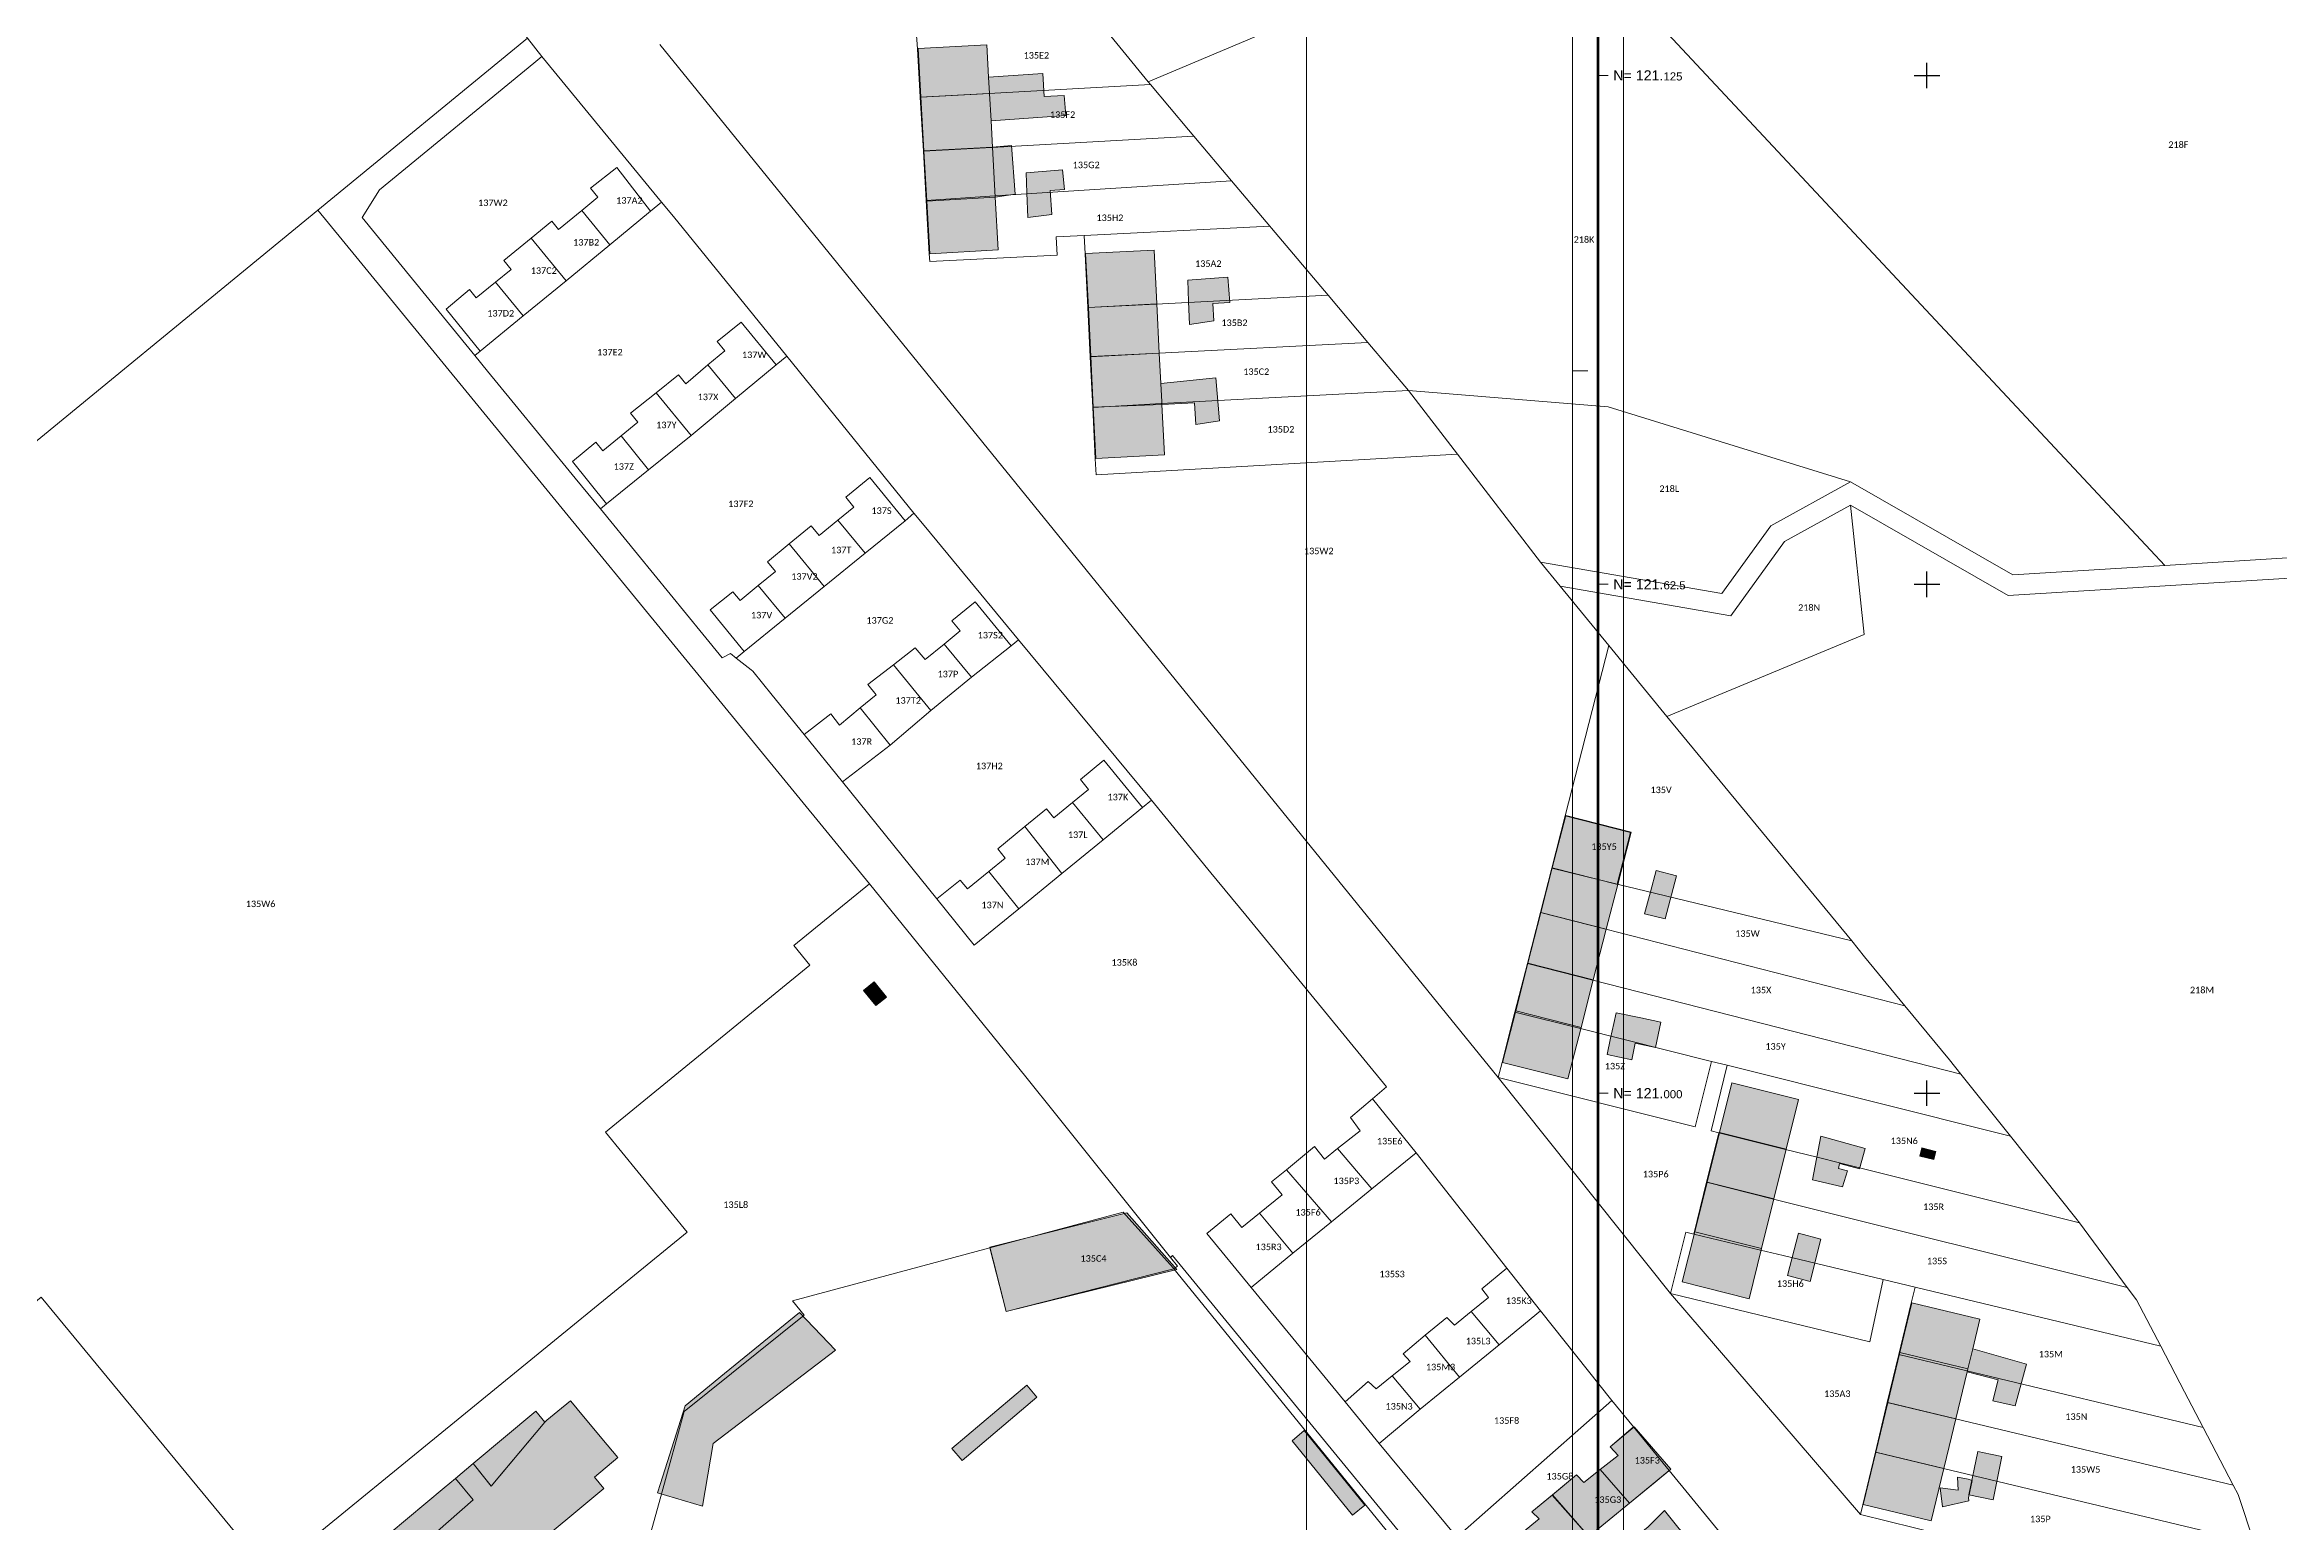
# Model space of a CAD drawing. Header units: metres. Extents: x 113120 to 240396, y 120329 to 242116.
# Drawn here: x 116581.3 to 116855.8, y 120947.3 to 121128.8 of the extents above; entities that cross this region are included whole.
import ezdxf

# ---------------------------------------------------------------- set-up
doc = ezdxf.new("R2010")
doc.units = ezdxf.units.M
doc.header["$LTSCALE"] = 3
doc.layers.get('0').update_dxf_attribs({"lineweight": 0})
for name, color, linetype, lineweight in [('Bpn_CaPa', 78, 'Continuous', 0), ('Bpn_ReBu', 4, 'Continuous', 0), ('Bpt_CaNu', 7, 'Continuous', 0), ('Carroyage(1)', 7, 'Continuous', 0), ('Hachure bâtiment', 11, 'Continuous', 0)]:
    doc.layers.add(name, color=color, linetype=linetype, lineweight=lineweight)
doc.layers.add('Carroyage(1)_Croix', color=7, linetype='Continuous')
doc.layers.add('Carroyage(1)_Textes', color=7, linetype='Continuous')
doc.styles.add('Legend', font='')
doc.styles.get("Standard").update_dxf_attribs({"font": 'arial.ttf'})
doc.styles.get('Legend').set_extended_font_data('Calibri')

msp = doc.modelspace()

# ---------------------------------------------------------------- hatches: boundary and pattern name
at = {"layer": 'Hachure bâtiment'}
h = msp.add_hatch(color=256, dxfattribs=at)
h.dxf.hatch_style = 1
h.paths.add_polyline_path([(116697.22, 121124.78), (116697.34, 121122.8), (116688.91, 121122.33), (116688.57, 121128.3), (116697, 121128.77)])
h = msp.add_hatch(color=256, dxfattribs=at)
h.dxf.hatch_style = 1
h.paths.add_polyline_path([(116697.53, 121119.42), (116697.71, 121116.18), (116689.28, 121115.72), (116688.91, 121122.33), (116697.34, 121122.8)])
h = msp.add_hatch(color=256, dxfattribs=at)
h.dxf.hatch_style = 1
h.paths.add_polyline_path([(116704.05, 121122.4), (116706.52, 121122.55), (116706.7, 121120.07), (116697.53, 121119.42), (116697.34, 121122.8), (116697.22, 121124.78), (116703.9, 121125.22)])
h = msp.add_hatch(color=256, dxfattribs=at)
h.dxf.hatch_style = 1
h.paths.add_polyline_path([(116698.05, 121110.03), (116689.63, 121109.57), (116689.28, 121115.72), (116697.71, 121116.18)])
h = msp.add_hatch(color=256, dxfattribs=at)
h.dxf.hatch_style = 1
h.paths.add_polyline_path([(116700.49, 121110.42), (116698.05, 121110.03), (116697.71, 121116.18), (116700.05, 121116.4)])
h = msp.add_hatch(color=256, dxfattribs=at)
h.dxf.hatch_style = 1
h.paths.add_polyline_path([(116706.55, 121111), (116704.8, 121110.85), (116705, 121107.9), (116702.05, 121107.57), (116701.94, 121110.57), (116701.85, 121113.05), (116706.3, 121113.4)])
h = msp.add_hatch(color=256, dxfattribs=at)
h.dxf.hatch_style = 1
h.paths.add_polyline_path([(116698.42, 121103.6), (116690, 121103.1), (116689.63, 121109.57), (116698.05, 121110.03)])
h = msp.add_hatch(color=256, dxfattribs=at)
h.dxf.hatch_style = 1
h.paths.add_polyline_path([(116717.9, 121096.93), (116709.48, 121096.5), (116709.15, 121103.12), (116717.57, 121103.55)])
h = msp.add_hatch(color=256, dxfattribs=at)
h.dxf.hatch_style = 1
h.paths.add_polyline_path([(116726.85, 121097.12), (116724.77, 121097), (116724.9, 121094.85), (116721.92, 121094.42), (116721.8, 121097.25), (116721.7, 121099.87), (116726.6, 121100.22)])
h = msp.add_hatch(color=256, dxfattribs=at)
h.dxf.hatch_style = 1
h.paths.add_polyline_path([(116718.2, 121090.91), (116709.78, 121090.47), (116709.48, 121096.5), (116717.9, 121096.93)])
h = msp.add_hatch(color=256, dxfattribs=at)
h.dxf.hatch_style = 1
h.paths.add_polyline_path([(116718.38, 121087.18), (116718.49, 121084.9), (116718.51, 121084.6), (116710.09, 121084.24), (116709.78, 121090.47), (116718.2, 121090.91)])
h = msp.add_hatch(color=256, dxfattribs=at)
h.dxf.hatch_style = 1
h.paths.add_polyline_path([(116725.6, 121082.57), (116722.67, 121082.12), (116722.52, 121084.8), (116718.51, 121084.6), (116718.49, 121084.9), (116718.38, 121087.18), (116725.15, 121087.85)])
h = msp.add_hatch(color=256, dxfattribs=at)
h.dxf.hatch_style = 1
h.paths.add_polyline_path([(116718.82, 121078.4), (116710.4, 121077.95), (116710.09, 121084.24), (116718.51, 121084.6)])
h = msp.add_hatch(color=256, dxfattribs=at)
h.dxf.hatch_style = 1
h.paths.add_polyline_path([(116776.15, 121032.05), (116774.51, 121025.62), (116766.47, 121027.67), (116768.12, 121034.1)])
h = msp.add_hatch(color=256, dxfattribs=at)
h.dxf.hatch_style = 1
h.paths.add_polyline_path([(116774.51, 121025.62), (116773.11, 121020.15), (116765.07, 121022.2), (116766.47, 121027.67)])
h = msp.add_hatch(color=256, dxfattribs=at)
h.dxf.hatch_style = 1
h.paths.add_polyline_path([(116781.72, 121026.7), (116780.32, 121021.4), (116777.8, 121022.05), (116778.52, 121024.73), (116779.22, 121027.35)])
h = msp.add_hatch(color=256, dxfattribs=at)
h.dxf.hatch_style = 1
h.paths.add_polyline_path([(116773.11, 121020.15), (116771.51, 121013.91), (116763.48, 121015.96), (116765.07, 121022.2)])
h = msp.add_hatch(color=256, dxfattribs=at)
h.dxf.hatch_style = 1
h.paths.add_polyline_path([(116771.51, 121013.91), (116770.01, 121008.07), (116761.98, 121010.12), (116763.48, 121015.96)])
h = msp.add_hatch(color=256, dxfattribs=at)
h.dxf.hatch_style = 1
h.paths.add_polyline_path([(116684.68, 121011.8), (116683.38, 121010.77), (116681.87, 121012.63), (116683.15, 121013.68)])
h = msp.add_hatch(color=256, dxfattribs=at)
h.dxf.hatch_style = 1
h.paths.add_polyline_path([(116770.01, 121008.07), (116768.4, 121001.75), (116760.36, 121003.78), (116761.98, 121010.12)])
h = msp.add_hatch(color=256, dxfattribs=at)
h.dxf.hatch_style = 1
h.paths.add_polyline_path([(116773.2, 121004.75), (116773.63, 121006.77), (116773.63, 121006.77), (116774.02, 121008.56), (116774.3, 121009.89), (116777.33, 121009.25), (116779.81, 121008.72), (116779.15, 121005.6), (116776.66, 121006.13), (116776.23, 121004.1)])
h = msp.add_hatch(color=256, dxfattribs=at)
h.dxf.hatch_style = 1
h.paths.add_polyline_path([(116796.72, 120999.22), (116795.2, 120993.12), (116787, 120995.17), (116788.52, 121001.27)])
h = msp.add_hatch(color=256, dxfattribs=at)
h.dxf.hatch_style = 1
h.paths.add_polyline_path([(116795.2, 120993.12), (116793.69, 120987.03), (116785.48, 120989.08), (116787, 120995.17)])
h = msp.add_hatch(color=256, dxfattribs=at)
h.dxf.hatch_style = 1
h.paths.add_polyline_path([(116804.92, 120993.2), (116804.23, 120990.72), (116801.77, 120991.37), (116801.65, 120990.77), (116802.72, 120990.45), (116802.12, 120988.52), (116798.43, 120989.37), (116799.48, 120994.72)])
h = msp.add_hatch(color=256, dxfattribs=at)
h.dxf.hatch_style = 1
h.paths.add_polyline_path([(116813.6, 120992.85), (116813.35, 120991.85), (116811.63, 120992.28), (116811.88, 120993.28)])
h = msp.add_hatch(color=256, dxfattribs=at)
h.dxf.hatch_style = 1
h.paths.add_polyline_path([(116793.69, 120987.03), (116792.18, 120980.94), (116783.97, 120982.99), (116785.48, 120989.08)])
h = msp.add_hatch(color=256, dxfattribs=at)
h.dxf.hatch_style = 1
h.paths.add_polyline_path([(116720.37, 120978.37), (116699.4, 120973.18), (116697.78, 120979.48), (116697.37, 120981.1), (116714.21, 120985.33)])
h = msp.add_hatch(color=256, dxfattribs=at)
h.dxf.hatch_style = 1
h.paths.add_polyline_path([(116792.18, 120980.94), (116790.65, 120974.77), (116782.43, 120976.82), (116783.97, 120982.99)])
h = msp.add_hatch(color=256, dxfattribs=at)
h.dxf.hatch_style = 1
h.paths.add_polyline_path([(116799.48, 120982.08), (116798.15, 120976.88), (116795.35, 120977.6), (116796.72, 120982.8)])
h = msp.add_hatch(color=256, dxfattribs=at)
h.dxf.hatch_style = 1
h.paths.add_polyline_path([(116664.8, 120965.56), (116673.98, 120973.08), (116678.42, 120968.46), (116663.38, 120956.98), (116662.1, 120949.27), (116656.57, 120950.93), (116656.93, 120952.06), (116659.97, 120961.6)])
h = msp.add_hatch(color=256, dxfattribs=at)
h.dxf.hatch_style = 1
h.paths.add_polyline_path([(116819, 120972.25), (116818.12, 120968.62), (116817.53, 120966.14), (116809.17, 120968.14), (116810.63, 120974.25)])
h = msp.add_hatch(color=256, dxfattribs=at)
h.dxf.hatch_style = 1
h.paths.add_polyline_path([(116817.53, 120966.14), (116817.45, 120965.8), (116816.06, 120960.03), (116807.7, 120962.03), (116809.17, 120968.14)])
h = msp.add_hatch(color=256, dxfattribs=at)
h.dxf.hatch_style = 1
h.paths.add_polyline_path([(116824.72, 120966.72), (116823.35, 120961.6), (116820.6, 120962.23), (116821.25, 120964.8), (116817.45, 120965.8), (116817.53, 120966.14), (116818.12, 120968.62)])
h = msp.add_hatch(color=256, dxfattribs=at)
h.dxf.hatch_style = 1
h.paths.add_polyline_path([(116694, 120954.89), (116692.73, 120956.38), (116701.91, 120964.16), (116703.17, 120962.67)])
h = msp.add_hatch(color=256, dxfattribs=at)
h.dxf.hatch_style = 1
h.paths.add_polyline_path([(116648.82, 120952.85), (116649.98, 120951.46), (116645.8, 120947.97), (116641.75, 120944.6), (116639.87, 120943.02), (116627.76, 120932.91), (116626.6, 120934.3), (116623.46, 120938.05), (116622.1, 120939.69), (116633.93, 120950.06), (116631.72, 120952.68), (116633.93, 120954.53), (116636.01, 120951.89), (116636.12, 120951.75), (116636.13, 120951.74), (116636.95, 120952.72), (116642.71, 120959.62), (116642.98, 120959.84), (116644.33, 120960.97), (116645.85, 120962.24), (116646.31, 120961.69), (116646.68, 120961.25), (116649.73, 120957.59), (116651.69, 120955.25)])
h = msp.add_hatch(color=256, dxfattribs=at)
h.dxf.hatch_style = 1
h.paths.add_polyline_path([(116633.93, 120954.53), (116641.61, 120960.94), (116642.71, 120959.62), (116636.13, 120951.74)], flags=17)
h = msp.add_hatch(color=256, dxfattribs=at)
h.dxf.hatch_style = 1
h.paths.add_polyline_path([(116816.06, 120960.03), (116815.24, 120956.63), (116814.59, 120953.92), (116806.23, 120955.92), (116807.7, 120962.03)])
h = msp.add_hatch(color=256, dxfattribs=at)
h.dxf.hatch_style = 1
h.paths.add_polyline_path([(116741.92, 120948.18), (116734.5, 120957.33), (116736.01, 120958.56), (116743.44, 120949.41)])
h = msp.add_hatch(color=256, dxfattribs=at)
h.dxf.hatch_style = 1
h.paths.add_polyline_path([(116781.05, 120953.83), (116779.1, 120952.24), (116775.95, 120949.66), (116772.36, 120953.78), (116774.57, 120955.5), (116773.6, 120956.57), (116776.52, 120959.03)])
h = msp.add_hatch(color=256, dxfattribs=at)
h.dxf.hatch_style = 1
h.paths.add_polyline_path([(116814.59, 120953.92), (116813.03, 120947.47), (116804.68, 120949.48), (116806.23, 120955.92)])
h = msp.add_hatch(color=256, dxfattribs=at)
h.dxf.hatch_style = 1
h.paths.add_polyline_path([(116820.62, 120950.07), (116817.64, 120950.69), (116818.74, 120956.01), (116820.31, 120955.69), (116821.71, 120955.4)])
h = msp.add_hatch(color=256, dxfattribs=at)
h.dxf.hatch_style = 1
h.paths.add_polyline_path([(116631.72, 120952.68), (116633.93, 120950.06), (116622.1, 120939.69), (116619.66, 120942.6), (116620.8, 120943.55), (116623.61, 120945.9), (116630.35, 120951.54)])
h = msp.add_hatch(color=256, dxfattribs=at)
h.dxf.hatch_style = 1
h.paths.add_polyline_path([(116775.95, 120949.66), (116770.97, 120945.58), (116766.51, 120950.69), (116769.43, 120953.12), (116770.33, 120952.2), (116772.36, 120953.78)])
h = msp.add_hatch(color=256, dxfattribs=at)
h.dxf.hatch_style = 1
h.paths.add_polyline_path([(116817.55, 120952.6), (116818.05, 120952.43), (116817.61, 120950.31), (116817.63, 120949.95), (116814.4, 120949.2), (116814.12, 120951.55), (116816.32, 120951.25), (116816.23, 120952.85)])
h = msp.add_hatch(color=256, dxfattribs=at)
h.dxf.hatch_style = 1
h.paths.add_polyline_path([(116770.97, 120945.58), (116766.25, 120941.72), (116762.83, 120946.06), (116764.88, 120947.72), (116763.98, 120948.6), (116766.51, 120950.69)])
h = msp.add_hatch(color=256, dxfattribs=at)
h.dxf.hatch_style = 1
h.paths.add_polyline_path([(116778.23, 120946.76), (116780.25, 120948.74), (116782.07, 120946.51), (116782.25, 120946.29), (116782.38, 120946.13), (116783.76, 120944.44), (116781.57, 120942.66), (116780.73, 120943.7), (116780.03, 120944.55), (116779.89, 120944.73), (116777.97, 120943.16), (116776.31, 120945.2)])

# ---------------------------------------------------------------- linework, layer by layer
at = {"flags": 128}
for points in [[(116736.27, 120667.93), (117313.77, 120667.93), (117313.77, 121484.68), (116736.27, 121484.68)], [(116775.21, 120723.71), (117287.71, 120723.71), (117287.71, 121453.71), (116775.21, 121453.71)]]:
    msp.add_lwpolyline(points, close=True, dxfattribs=at)
at = {"layer": 'Bpn_CaPa'}
for points in [[(116577.37, 121206.34), (116640.59, 121129.59), (116614.84, 121108.44), (116529.36, 121038.38)], [(116766.58, 121145.2), (116716.82, 121124.2), (116710.59, 121131.81)], [(116779.99, 120906.79), (116723.75, 120975.29), (116719.82, 120980.07), (116719.58, 120979.83), (116719.58, 120979.83), (116703.8, 120999.53), (116703.59, 120999.78), (116701.8, 121002.02), (116682.61, 121025.7), (116619.49, 121102.76), (116614.84, 121108.44), (116640.59, 121129.59), (116642.34, 121127.31), (116641.35, 121126.5), (116622.4, 121110.95), (116620.29, 121107.54), (116631, 121094.41), (116634.12, 121090.59), (116635.69, 121088.66), (116638.66, 121085.03), (116646.44, 121075.53), (116649.54, 121071.76), (116654.09, 121066.2), (116662.12, 121056.39), (116664.51, 121053.48), (116665.52, 121053.99), (116666.21, 121053.45), (116668.07, 121051.99), (116668.26, 121051.84), (116670.65, 121048.89), (116674.56, 121044.06), (116679.26, 121038.25), (116690.86, 121023.89), (116695.47, 121018.19), (116700.93, 121022.65), (116706.22, 121026.98), (116711.31, 121031.14), (116716.13, 121035.08), (116717.23, 121035.98), (116724.54, 121027.07), (116728.82, 121021.86), (116746.12, 121000.78), (116744.39, 120999.32), (116741.68, 120997.03), (116742.89, 120995.39), (116740.1, 120993.2), (116738.48, 120991.92), (116737.27, 120993.44), (116733.81, 120990.61), (116731.96, 120989.1), (116733.31, 120987.54), (116730.52, 120985.28), (116728.35, 120983.53), (116726.97, 120985.18), (116724.05, 120982.76), (116729.47, 120976.16), (116741.01, 120962.11), (116745.21, 120956.99), (116754.73, 120945.48)], [(116688.35, 121130.46), (116688.5, 121128.28), (116688.84, 121122.31), (116689.22, 121115.69), (116689.56, 121109.66), (116689.93, 121103.08), (116689.99, 121102.15), (116705.64, 121102.93), (116705.53, 121105.17), (116708.97, 121105.34), (116709.08, 121103.1), (116709.41, 121096.48), (116709.41, 121096.48), (116709.71, 121090.45), (116710.02, 121084.22), (116710.33, 121077.93), (116710.43, 121075.93), (116754.83, 121078.47), (116765.03, 121065.22), (116767.44, 121062.27), (116773.4, 121054.99), (116768.05, 121034.08), (116766.41, 121027.65), (116765.01, 121022.18), (116763.41, 121015.94), (116761.88, 121009.95), (116760.3, 121003.76), (116759.83, 121001.93), (116656.86, 121128.78)], [(116852.7, 120944.78), (116850.71, 120950.73), (116850.13, 120951.85), (116846.43, 120958.93), (116844.13, 120963.34), (116841.21, 120968.93), (116838.23, 120974.62), (116837.11, 120976.14), (116837.11, 120976.14), (116831.24, 120984.08), (116830.8, 120984.67), (116822.76, 120994.73), (116816.67, 121002.35), (116815.28, 121004.09), (116809.79, 121010.75), (116804.84, 121016.77), (116803.25, 121018.7), (116780.56, 121046.27), (116804.8, 121056.34), (116803.1, 121072.22), (116822.47, 121061.13), (116861.03, 121063.51), (116909.06, 120911.53)], [(116585.23, 120933.73), (116563.28, 120960.56), (116569.25, 120965.48), (116574.95, 120970.17), (116570.2, 120975.97), (116568.64, 120977.88), (116553.94, 120995.85), (116542.75, 121009.52), (116537.75, 121015.63), (116531.93, 121010.88), (116526.06, 121006.08), (116511.57, 121023.8), (116529.36, 121038.38), (116533.66, 121032.87), (116561.38, 120998.84), (116560.45, 120998.08), (116579.93, 120974.2), (116580.86, 120974.96), (116608.85, 120941.01)]]:
    msp.add_lwpolyline(points, dxfattribs=at)
for points in [[(116841.71, 121064.82), (116766.58, 121145.2), (116835.31, 121174.2), (116869.32, 121140.05), (116896.43, 121108.34), (116916.09, 121077.99), (116917.72, 121075.47), (116890.67, 121072.65), (116873.84, 121066.8), (116841.71, 121064.82)], [(116841.71, 121064.82), (116823.06, 121063.67), (116803.12, 121075.08), (116773.34, 121084.3), (116748.8, 121086.32), (116743.83, 121092.21), (116738.94, 121098), (116731.99, 121106.24), (116731.79, 121106.48), (116727.07, 121112.07), (116722.45, 121117.54), (116721.78, 121118.33), (116717.1, 121123.87), (116716.82, 121124.2), (116766.58, 121145.2), (116841.71, 121064.82)], [(116688.35, 121130.46), (116710.59, 121131.81), (116716.82, 121124.2), (116717.1, 121123.87), (116697.27, 121122.78), (116688.84, 121122.31), (116688.5, 121128.28), (116688.35, 121130.46)], [(116655.71, 121108.33), (116651.56, 121113.7), (116648.34, 121111.16), (116649.24, 121110.06), (116647.24, 121108.42), (116644.39, 121106.06), (116643.56, 121107.09), (116641.04, 121105.03), (116637.67, 121102.27), (116638.57, 121101.17), (116636.66, 121099.62), (116634.27, 121097.69), (116633.47, 121098.69), (116630.61, 121096.31), (116634.77, 121091.15), (116634.12, 121090.59), (116631, 121094.41), (116620.29, 121107.54), (116622.4, 121110.95), (116641.35, 121126.5), (116642.34, 121127.31), (116657.06, 121109.44), (116655.71, 121108.33)], [(116689.22, 121115.69), (116688.84, 121122.31), (116697.27, 121122.78), (116717.1, 121123.87), (116721.78, 121118.33), (116722.45, 121117.54), (116697.64, 121116.16), (116689.22, 121115.69)], [(116689.22, 121115.69), (116697.64, 121116.16), (116722.45, 121117.54), (116727.07, 121112.07), (116697.98, 121110.2), (116689.56, 121109.66), (116689.22, 121115.69)], [(116655.71, 121108.33), (116650.69, 121104.2), (116647.24, 121108.42), (116649.24, 121110.06), (116648.34, 121111.16), (116651.56, 121113.7), (116655.71, 121108.33)], [(116708.97, 121105.34), (116705.53, 121105.17), (116705.64, 121102.93), (116689.99, 121102.15), (116689.93, 121103.08), (116689.56, 121109.66), (116697.98, 121110.2), (116727.07, 121112.07), (116731.79, 121106.48), (116708.97, 121105.34)], [(116640.05, 121095.47), (116645.32, 121099.78), (116650.69, 121104.2), (116655.71, 121108.33), (116657.06, 121109.44), (116658.52, 121107.66), (116672.45, 121090.51), (116671.14, 121089.44), (116666.82, 121094.71), (116663.88, 121092.34), (116664.83, 121091.16), (116662.73, 121089.45), (116660.02, 121087.14), (116659.12, 121088.24), (116656.38, 121086), (116653.22, 121083.52), (116654.14, 121082.41), (116652.1, 121080.75), (116649.84, 121078.91), (116648.97, 121079.97), (116646.13, 121077.57), (116650.29, 121072.37), (116649.54, 121071.76), (116646.44, 121075.53), (116638.66, 121085.03), (116635.69, 121088.66), (116634.12, 121090.59), (116634.77, 121091.15), (116640.05, 121095.47)], [(116660.19, 120982.92), (116608.85, 120941.01), (116580.86, 120974.96), (116579.93, 120974.2), (116560.45, 120998.08), (116561.38, 120998.84), (116533.66, 121032.87), (116529.36, 121038.38), (116614.84, 121108.44), (116619.49, 121102.76), (116682.61, 121025.7), (116673.32, 121018.14), (116675.28, 121015.74), (116650.16, 120995.22), (116660.19, 120982.92)], [(116645.32, 121099.78), (116641.04, 121105.03), (116643.56, 121107.09), (116644.39, 121106.06), (116647.24, 121108.42), (116650.69, 121104.2), (116645.32, 121099.78)], [(116709.41, 121096.48), (116709.08, 121103.1), (116708.97, 121105.34), (116731.79, 121106.48), (116731.99, 121106.24), (116738.94, 121098), (116717.83, 121096.91), (116709.41, 121096.48)], [(116645.32, 121099.78), (116640.05, 121095.47), (116636.66, 121099.62), (116638.57, 121101.17), (116637.67, 121102.27), (116641.04, 121105.03), (116645.32, 121099.78)], [(116640.05, 121095.47), (116634.77, 121091.15), (116630.61, 121096.31), (116633.47, 121098.69), (116634.27, 121097.69), (116636.66, 121099.62), (116640.05, 121095.47)], [(116709.71, 121090.45), (116709.41, 121096.48), (116717.83, 121096.91), (116738.94, 121098), (116743.83, 121092.21), (116718.13, 121090.88), (116709.71, 121090.45)], [(116671.14, 121089.44), (116666.12, 121085.31), (116662.73, 121089.45), (116664.83, 121091.16), (116663.88, 121092.34), (116666.82, 121094.71), (116671.14, 121089.44)], [(116655.44, 121076.58), (116660.67, 121080.76), (116666.12, 121085.31), (116671.14, 121089.44), (116672.45, 121090.51), (116688.05, 121071.26), (116686.97, 121070.31), (116682.62, 121075.6), (116679.68, 121073.19), (116680.68, 121071.99), (116678.72, 121070.38), (116676.43, 121068.49), (116675.43, 121069.69), (116672.73, 121067.47), (116670.06, 121065.27), (116671.03, 121064.09), (116668.94, 121062.36), (116666.71, 121060.52), (116665.81, 121061.59), (116663.02, 121059.36), (116667.21, 121054.26), (116666.21, 121053.45), (116665.52, 121053.99), (116664.51, 121053.48), (116662.12, 121056.39), (116654.09, 121066.2), (116649.54, 121071.76), (116650.29, 121072.37), (116655.44, 121076.58)], [(116709.71, 121090.45), (116718.13, 121090.88), (116743.83, 121092.21), (116748.8, 121086.32), (116718.44, 121084.7), (116710.02, 121084.22), (116709.71, 121090.45)], [(116660.67, 121080.76), (116656.38, 121086), (116659.12, 121088.24), (116660.02, 121087.14), (116662.73, 121089.45), (116666.12, 121085.31), (116660.67, 121080.76)], [(116660.67, 121080.76), (116655.44, 121076.58), (116652.1, 121080.75), (116654.14, 121082.41), (116653.22, 121083.52), (116656.38, 121086), (116660.67, 121080.76)], [(116754.83, 121078.47), (116710.43, 121075.93), (116710.33, 121077.93), (116710.02, 121084.22), (116718.44, 121084.7), (116748.8, 121086.32), (116754.83, 121078.47)], [(116765.03, 121065.22), (116754.83, 121078.47), (116748.8, 121086.32), (116773.34, 121084.3), (116803.12, 121075.08), (116793.3, 121069.69), (116787.3, 121061.37), (116765.03, 121065.22)], [(116652.1, 121080.75), (116655.44, 121076.58), (116650.29, 121072.37), (116646.13, 121077.57), (116648.97, 121079.97), (116649.84, 121078.91), (116652.1, 121080.75)], [(116686.97, 121070.31), (116682.06, 121066.32), (116682.05, 121066.32), (116678.72, 121070.38), (116680.68, 121071.99), (116679.68, 121073.19), (116682.62, 121075.6), (116686.97, 121070.31)], [(116672.25, 121058.35), (116677.03, 121062.24), (116682.06, 121066.32), (116686.97, 121070.31), (116688.05, 121071.26), (116689.5, 121069.48), (116700.92, 121055.68), (116700, 121054.96), (116695.59, 121060.36), (116692.73, 121058.03), (116693.75, 121056.78), (116691.77, 121055.16), (116689.43, 121053.25), (116688.21, 121054.69), (116685.56, 121052.63), (116682.39, 121050.19), (116683.43, 121048.94), (116681.44, 121047.32), (116678.92, 121045.2), (116677.83, 121046.59), (116674.56, 121044.06), (116670.65, 121048.89), (116668.26, 121051.84), (116668.07, 121051.99), (116666.21, 121053.45), (116667.21, 121054.26), (116667.22, 121054.27), (116672.25, 121058.35)], [(116767.44, 121062.27), (116788.41, 121058.64), (116795, 121067.77), (116803.1, 121072.22), (116804.8, 121056.34), (116780.56, 121046.27), (116773.4, 121054.99), (116767.44, 121062.27)], [(116672.73, 121067.47), (116675.43, 121069.69), (116676.43, 121068.49), (116678.72, 121070.38), (116682.05, 121066.32), (116682.06, 121066.32), (116677.03, 121062.24), (116672.73, 121067.47)], [(116672.73, 121067.47), (116677.03, 121062.24), (116672.25, 121058.35), (116668.94, 121062.36), (116671.03, 121064.09), (116670.06, 121065.27), (116672.73, 121067.47)], [(116672.25, 121058.35), (116667.22, 121054.27), (116667.21, 121054.26), (116663.02, 121059.36), (116665.81, 121061.59), (116666.71, 121060.52), (116668.94, 121062.36), (116672.25, 121058.35)], [(116691.77, 121055.16), (116693.75, 121056.78), (116692.73, 121058.03), (116695.59, 121060.36), (116700, 121054.96), (116695.12, 121051.1), (116691.77, 121055.16)], [(116690.12, 121047), (116695.12, 121051.1), (116700, 121054.96), (116700.92, 121055.68), (116717.23, 121035.98), (116716.13, 121035.08), (116711.4, 121040.9), (116708.51, 121038.52), (116709.5, 121037.32), (116707.54, 121035.71), (116705.25, 121033.82), (116704.35, 121034.92), (116701.69, 121032.75), (116698.35, 121030.02), (116699.26, 121028.88), (116697.24, 121027.24), (116694.62, 121025.1), (116693.72, 121026.17), (116690.86, 121023.89), (116679.26, 121038.25), (116685.13, 121042.75), (116690.12, 121047)], [(116691.77, 121055.16), (116695.12, 121051.1), (116690.12, 121047), (116685.56, 121052.63), (116688.21, 121054.69), (116689.43, 121053.25), (116691.77, 121055.16)], [(116768.05, 121034.08), (116773.4, 121054.99), (116780.56, 121046.27), (116803.25, 121018.7), (116774.46, 121025.69), (116776.08, 121032.03), (116768.05, 121034.08)], [(116690.12, 121047), (116685.13, 121042.75), (116681.44, 121047.32), (116683.43, 121048.94), (116682.39, 121050.19), (116685.56, 121052.63), (116690.12, 121047)], [(116681.44, 121047.32), (116685.13, 121042.75), (116679.26, 121038.25), (116674.56, 121044.06), (116677.83, 121046.59), (116678.92, 121045.2), (116681.44, 121047.32)], [(116716.13, 121035.08), (116711.31, 121031.14), (116707.54, 121035.71), (116709.5, 121037.32), (116708.51, 121038.52), (116711.4, 121040.9), (116716.13, 121035.08)], [(116706.22, 121026.98), (116701.69, 121032.75), (116704.35, 121034.92), (116705.25, 121033.82), (116707.54, 121035.71), (116711.31, 121031.14), (116706.22, 121026.98)], [(116706.22, 121026.98), (116700.93, 121022.65), (116697.24, 121027.24), (116699.26, 121028.88), (116698.35, 121030.02), (116701.69, 121032.75), (116706.22, 121026.98)], [(116768.05, 121034.08), (116776.08, 121032.03), (116774.46, 121025.69), (116766.41, 121027.65), (116768.05, 121034.08)], [(116700.93, 121022.65), (116695.47, 121018.19), (116690.86, 121023.89), (116693.72, 121026.17), (116694.62, 121025.1), (116697.24, 121027.24), (116700.93, 121022.65)], [(116809.79, 121010.75), (116773.04, 121020.13), (116765.01, 121022.18), (116766.41, 121027.65), (116774.46, 121025.69), (116803.25, 121018.7), (116804.84, 121016.77), (116809.79, 121010.75)], [(116719.58, 120979.83), (116720.43, 120978.77), (116720, 120978.42), (116719.88, 120978.55), (116713.74, 120985.39), (116713.74, 120985.4), (116697.39, 120981.02), (116673.15, 120974.52), (116674.56, 120972.76), (116659.85, 120960.91), (116657.07, 120950.94), (116642.44, 120898.16), (116612.77, 120936.13), (116608.85, 120941.01), (116660.19, 120982.92), (116650.16, 120995.22), (116675.28, 121015.74), (116673.32, 121018.14), (116682.61, 121025.7), (116701.8, 121002.02), (116703.59, 120999.78), (116703.8, 120999.53), (116719.58, 120979.83)], [(116763.41, 121015.94), (116765.01, 121022.18), (116773.04, 121020.13), (116809.79, 121010.75), (116815.28, 121004.09), (116816.67, 121002.35), (116771.45, 121013.89), (116763.41, 121015.94)], [(116763.41, 121015.94), (116771.45, 121013.89), (116816.67, 121002.35), (116822.76, 120994.73), (116787.96, 121003.43), (116786.02, 121003.91), (116769.92, 121007.94), (116761.88, 121009.95), (116763.41, 121015.94)], [(116759.83, 121001.93), (116760.3, 121003.76), (116761.88, 121009.95), (116769.92, 121007.94), (116786.02, 121003.91), (116784.03, 120995.88), (116759.83, 121001.93)], [(116780.99, 120975.4), (116759.83, 121001.93), (116784.03, 120995.88), (116786.02, 121003.91), (116787.96, 121003.43), (116785.97, 120995.4), (116786.94, 120995.15), (116785.42, 120989.06), (116783.84, 120982.71), (116782.87, 120982.94), (116780.99, 120975.4)], [(116786.94, 120995.15), (116785.97, 120995.4), (116787.96, 121003.43), (116822.76, 120994.73), (116830.8, 120984.67), (116831.24, 120984.08), (116801.93, 120991.41), (116799.02, 120992.13), (116795.14, 120993.1), (116786.94, 120995.15)], [(116744.39, 120999.32), (116749.76, 120992.68), (116744.31, 120988.27), (116740.1, 120993.2), (116742.89, 120995.39), (116741.68, 120997.03), (116744.39, 120999.32)], [(116786.94, 120995.15), (116795.14, 120993.1), (116799.02, 120992.13), (116801.93, 120991.41), (116831.24, 120984.08), (116837.11, 120976.14), (116793.63, 120987.01), (116785.42, 120989.06), (116786.94, 120995.15)], [(116734.62, 120980.37), (116739.33, 120984.21), (116744.31, 120988.27), (116749.76, 120992.68), (116760.9, 120978.51), (116757.8, 120975.98), (116758.63, 120974.9), (116756.51, 120973.18), (116754.48, 120971.53), (116753.5, 120972.47), (116750.87, 120970.27), (116748.17, 120968), (116749.02, 120967.07), (116746.82, 120965.29), (116744.83, 120963.68), (116743.87, 120964.58), (116741.01, 120962.11), (116729.47, 120976.16), (116734.62, 120980.37)], [(116733.81, 120990.61), (116737.27, 120993.44), (116738.48, 120991.92), (116740.1, 120993.2), (116744.31, 120988.27), (116739.33, 120984.21), (116733.81, 120990.61)], [(116733.81, 120990.61), (116739.33, 120984.21), (116734.62, 120980.37), (116730.52, 120985.28), (116733.31, 120987.54), (116731.96, 120989.1), (116733.81, 120990.61)], [(116807.12, 120977.11), (116797.76, 120979.36), (116794.84, 120980.06), (116792.07, 120980.73), (116783.84, 120982.71), (116785.42, 120989.06), (116793.63, 120987.01), (116837.11, 120976.14), (116838.23, 120974.62), (116841.21, 120968.93), (116811.03, 120976.17), (116807.12, 120977.11)], [(116720, 120978.42), (116699.4, 120973.21), (116697.39, 120981.02), (116713.74, 120985.4), (116713.74, 120985.39), (116719.88, 120978.55), (116720, 120978.42)], [(116734.62, 120980.37), (116729.47, 120976.16), (116724.05, 120982.76), (116726.97, 120985.18), (116728.35, 120983.53), (116730.52, 120985.28), (116734.62, 120980.37)], [(116807.12, 120977.11), (116805.47, 120969.48), (116780.99, 120975.4), (116782.87, 120982.94), (116783.84, 120982.71), (116792.07, 120980.73), (116794.84, 120980.06), (116797.76, 120979.36), (116807.12, 120977.11)], [(116697.39, 120981.02), (116699.4, 120973.21), (116720, 120978.42), (116783.15, 120900.7), (116811, 120867.68), (116813.33, 120864.91), (116785.72, 120817.92), (116771.62, 120813.96), (116741.16, 120807.79), (116730.88, 120809.63), (116719.54, 120815.32), (116711.9, 120819.16), (116700.43, 120833.05), (116699.18, 120831.93), (116696.34, 120829.39), (116694.74, 120831.44), (116642.44, 120898.16), (116657.07, 120950.94), (116659.85, 120960.91), (116674.56, 120972.76), (116673.15, 120974.52), (116697.39, 120981.02)], [(116779.99, 120906.79), (116784.45, 120901.74), (116806.32, 120919.72), (116808.68, 120921.65), (116810.59, 120917.15), (116813.18, 120910.16), (116815.06, 120904.08), (116816.37, 120898.76), (116817.06, 120894.38), (116817.57, 120889.97), (116817.98, 120881.97), (116817.6, 120873.3), (116811, 120867.68), (116783.15, 120900.7), (116720, 120978.42), (116720.43, 120978.77), (116719.58, 120979.83), (116719.82, 120980.07), (116723.75, 120975.29), (116779.99, 120906.79)], [(116756.51, 120973.18), (116758.63, 120974.9), (116757.8, 120975.98), (116760.9, 120978.51), (116765.03, 120973.29), (116759.94, 120969.12), (116756.51, 120973.18)], [(116807.63, 120962.01), (116806.16, 120955.9), (116804.62, 120949.46), (116804.33, 120948.27), (116780.99, 120975.4), (116805.47, 120969.48), (116807.12, 120977.11), (116811.03, 120976.17), (116810.57, 120974.23), (116809.05, 120967.91), (116807.63, 120962.01)], [(116846.43, 120958.93), (116817.41, 120965.9), (116809.05, 120967.91), (116810.57, 120974.23), (116811.03, 120976.17), (116841.21, 120968.93), (116844.13, 120963.34), (116846.43, 120958.93)], [(116754.73, 120945.48), (116745.21, 120956.99), (116750.26, 120961.2), (116755.08, 120965.14), (116759.94, 120969.12), (116765.03, 120973.29), (116773.79, 120962.25), (116754.73, 120945.48)], [(116756.51, 120973.18), (116759.94, 120969.12), (116755.08, 120965.14), (116750.87, 120970.27), (116753.5, 120972.47), (116754.48, 120971.53), (116756.51, 120973.18)], [(116746.82, 120965.29), (116749.02, 120967.07), (116748.17, 120968), (116750.87, 120970.27), (116755.08, 120965.14), (116750.26, 120961.2), (116746.82, 120965.29)], [(116807.63, 120962.01), (116809.05, 120967.91), (116817.41, 120965.9), (116846.43, 120958.93), (116850.13, 120951.85), (116815.99, 120960.01), (116807.63, 120962.01)], [(116746.82, 120965.29), (116750.26, 120961.2), (116745.21, 120956.99), (116741.01, 120962.11), (116743.87, 120964.58), (116744.83, 120963.68), (116746.82, 120965.29)], [(116772.36, 120953.78), (116770.33, 120952.2), (116769.43, 120953.12), (116766.46, 120950.65), (116763.98, 120948.6), (116764.88, 120947.72), (116762.83, 120946.06), (116760.67, 120944.32), (116759.77, 120945.23), (116756.89, 120942.84), (116754.73, 120945.48), (116773.79, 120962.25), (116776.44, 120959.01), (116773.6, 120956.57), (116774.57, 120955.5), (116772.36, 120953.78)], [(116807.63, 120962.01), (116815.99, 120960.01), (116850.13, 120951.85), (116850.71, 120950.73), (116852.7, 120944.78), (116814.52, 120953.9), (116806.16, 120955.9), (116807.63, 120962.01)], [(116780.82, 120953.66), (116775.95, 120949.66), (116772.36, 120953.78), (116774.57, 120955.5), (116773.6, 120956.57), (116776.44, 120959.01), (116780.82, 120953.66)], [(116828.51, 120945.08), (116824.93, 120946.05), (116824.25, 120943.35), (116804.33, 120948.27), (116804.62, 120949.46), (116806.16, 120955.9), (116814.52, 120953.9), (116852.7, 120944.78), (116853.09, 120943.61), (116854.72, 120938.72), (116828.51, 120945.08)], [(116770.97, 120945.58), (116775.95, 120949.66), (116780.82, 120953.66), (116792.32, 120939.61), (116789.52, 120937.28), (116790.37, 120936.22), (116788.21, 120934.51), (116786.08, 120932.82), (116785.17, 120933.7), (116782.37, 120931.4), (116779.82, 120929.3), (116780.7, 120928.37), (116778.51, 120926.59), (116776.34, 120924.86), (116775.53, 120925.87), (116772.73, 120923.49), (116761.17, 120937.56), (116766.25, 120941.72), (116770.97, 120945.58)], [(116770.97, 120945.58), (116766.46, 120950.65), (116769.43, 120953.12), (116770.33, 120952.2), (116772.36, 120953.78), (116775.95, 120949.66), (116770.97, 120945.58)], [(116770.97, 120945.58), (116766.25, 120941.72), (116762.83, 120946.06), (116764.88, 120947.72), (116763.98, 120948.6), (116766.46, 120950.65), (116770.97, 120945.58)]]:
    msp.add_lwpolyline(points, close=True, dxfattribs=at)
at = {"layer": 'Bpn_ReBu'}
for points in [[(116697.22, 121124.78), (116697.34, 121122.8), (116688.91, 121122.33), (116688.57, 121128.3), (116697, 121128.77), (116697.22, 121124.78)], [(116697.53, 121119.42), (116697.71, 121116.18), (116689.28, 121115.72), (116688.91, 121122.33), (116697.34, 121122.8), (116697.53, 121119.42)], [(116704.05, 121122.4), (116706.52, 121122.55), (116706.7, 121120.07), (116697.53, 121119.42), (116697.34, 121122.8), (116697.22, 121124.78), (116703.9, 121125.22), (116704.05, 121122.4)], [(116698.05, 121110.03), (116689.63, 121109.57), (116689.28, 121115.72), (116697.71, 121116.18), (116698.05, 121110.03)], [(116700.49, 121110.42), (116698.05, 121110.03), (116697.71, 121116.18), (116700.05, 121116.4), (116700.49, 121110.42)], [(116706.55, 121111), (116704.8, 121110.85), (116705, 121107.9), (116702.05, 121107.57), (116701.94, 121110.57), (116701.85, 121113.05), (116706.3, 121113.4), (116706.55, 121111)], [(116698.42, 121103.6), (116690, 121103.1), (116689.63, 121109.57), (116698.05, 121110.03), (116698.42, 121103.6)], [(116717.9, 121096.93), (116709.48, 121096.5), (116709.15, 121103.12), (116717.57, 121103.55), (116717.9, 121096.93)], [(116726.85, 121097.12), (116724.77, 121097), (116724.9, 121094.85), (116721.92, 121094.42), (116721.8, 121097.25), (116721.7, 121099.87), (116726.6, 121100.22), (116726.85, 121097.12)], [(116718.2, 121090.91), (116709.78, 121090.47), (116709.48, 121096.5), (116717.9, 121096.93), (116718.2, 121090.91)], [(116718.38, 121087.18), (116718.49, 121084.9), (116718.51, 121084.6), (116710.09, 121084.24), (116709.78, 121090.47), (116718.2, 121090.91), (116718.38, 121087.18)], [(116725.6, 121082.57), (116722.67, 121082.12), (116722.52, 121084.8), (116718.51, 121084.6), (116718.49, 121084.9), (116718.38, 121087.18), (116725.15, 121087.85), (116725.6, 121082.57)], [(116718.82, 121078.4), (116710.4, 121077.95), (116710.09, 121084.24), (116718.51, 121084.6), (116718.82, 121078.4)], [(116776.15, 121032.05), (116774.51, 121025.62), (116766.47, 121027.67), (116768.12, 121034.1), (116776.15, 121032.05)], [(116774.51, 121025.62), (116773.11, 121020.15), (116765.07, 121022.2), (116766.47, 121027.67), (116774.51, 121025.62)], [(116781.72, 121026.7), (116780.32, 121021.4), (116777.8, 121022.05), (116778.52, 121024.73), (116779.22, 121027.35), (116781.72, 121026.7)], [(116773.11, 121020.15), (116771.51, 121013.91), (116763.48, 121015.96), (116765.07, 121022.2), (116773.11, 121020.15)], [(116771.51, 121013.91), (116770.01, 121008.07), (116761.98, 121010.12), (116763.48, 121015.96), (116771.51, 121013.91)], [(116684.68, 121011.8), (116683.38, 121010.77), (116681.87, 121012.63), (116683.15, 121013.68), (116684.68, 121011.8)], [(116770.01, 121008.07), (116768.4, 121001.75), (116760.36, 121003.78), (116761.98, 121010.12), (116770.01, 121008.07)], [(116773.2, 121004.75), (116773.63, 121006.77), (116773.63, 121006.77), (116774.02, 121008.56), (116774.3, 121009.89), (116777.33, 121009.25), (116779.81, 121008.72), (116779.15, 121005.6), (116776.66, 121006.13), (116776.23, 121004.1), (116773.2, 121004.75)], [(116796.72, 120999.22), (116795.2, 120993.12), (116787, 120995.17), (116788.52, 121001.27), (116796.72, 120999.22)], [(116795.2, 120993.12), (116793.69, 120987.03), (116785.48, 120989.08), (116787, 120995.17), (116795.2, 120993.12)], [(116804.92, 120993.2), (116804.23, 120990.72), (116801.77, 120991.37), (116801.65, 120990.77), (116802.72, 120990.45), (116802.12, 120988.52), (116798.43, 120989.37), (116799.48, 120994.72), (116804.92, 120993.2)], [(116813.6, 120992.85), (116813.35, 120991.85), (116811.63, 120992.28), (116811.88, 120993.28), (116813.6, 120992.85)], [(116793.69, 120987.03), (116792.18, 120980.94), (116783.97, 120982.99), (116785.48, 120989.08), (116793.69, 120987.03)], [(116720.37, 120978.37), (116699.4, 120973.18), (116697.78, 120979.48), (116697.37, 120981.1), (116714.21, 120985.33), (116720.37, 120978.37)], [(116792.18, 120980.94), (116790.65, 120974.77), (116782.43, 120976.82), (116783.97, 120982.99), (116792.18, 120980.94)], [(116799.48, 120982.08), (116798.15, 120976.88), (116795.35, 120977.6), (116796.72, 120982.8), (116799.48, 120982.08)], [(116664.8, 120965.56), (116673.98, 120973.08), (116678.42, 120968.46), (116663.38, 120956.98), (116662.1, 120949.27), (116656.57, 120950.93), (116656.93, 120952.06), (116659.97, 120961.6), (116664.8, 120965.56)], [(116819, 120972.25), (116818.12, 120968.62), (116817.53, 120966.14), (116809.17, 120968.14), (116810.63, 120974.25), (116819, 120972.25)], [(116817.53, 120966.14), (116817.45, 120965.8), (116816.06, 120960.03), (116807.7, 120962.03), (116809.17, 120968.14), (116817.53, 120966.14)], [(116824.72, 120966.72), (116823.35, 120961.6), (116820.6, 120962.23), (116821.25, 120964.8), (116817.45, 120965.8), (116817.53, 120966.14), (116818.12, 120968.62), (116824.72, 120966.72)], [(116694, 120954.89), (116692.73, 120956.38), (116701.91, 120964.16), (116703.17, 120962.67), (116694, 120954.89)], [(116633.93, 120954.53), (116641.61, 120960.94), (116642.71, 120959.62), (116636.13, 120951.74), (116633.93, 120954.53)], [(116816.06, 120960.03), (116815.24, 120956.63), (116814.59, 120953.92), (116806.23, 120955.92), (116807.7, 120962.03), (116816.06, 120960.03)], [(116741.92, 120948.18), (116734.5, 120957.33), (116736.01, 120958.56), (116743.44, 120949.41), (116741.92, 120948.18)], [(116781.05, 120953.83), (116779.1, 120952.24), (116775.95, 120949.66), (116772.36, 120953.78), (116774.57, 120955.5), (116773.6, 120956.57), (116776.52, 120959.03), (116781.05, 120953.83)], [(116814.59, 120953.92), (116813.03, 120947.47), (116804.68, 120949.48), (116806.23, 120955.92), (116814.59, 120953.92)], [(116820.62, 120950.07), (116817.64, 120950.69), (116818.74, 120956.01), (116820.31, 120955.69), (116821.71, 120955.4), (116820.62, 120950.07)], [(116631.72, 120952.68), (116633.93, 120950.06), (116622.1, 120939.69), (116619.66, 120942.6), (116620.8, 120943.55), (116623.61, 120945.9), (116630.35, 120951.54), (116631.72, 120952.68)], [(116775.95, 120949.66), (116770.97, 120945.58), (116766.51, 120950.69), (116769.43, 120953.12), (116770.33, 120952.2), (116772.36, 120953.78), (116775.95, 120949.66)], [(116817.55, 120952.6), (116818.05, 120952.43), (116817.61, 120950.31), (116817.63, 120949.95), (116814.4, 120949.2), (116814.12, 120951.55), (116816.32, 120951.25), (116816.23, 120952.85), (116817.55, 120952.6)], [(116770.97, 120945.58), (116766.25, 120941.72), (116762.83, 120946.06), (116764.88, 120947.72), (116763.98, 120948.6), (116766.51, 120950.69), (116770.97, 120945.58)], [(116778.23, 120946.76), (116780.25, 120948.74), (116782.07, 120946.51), (116782.25, 120946.29), (116782.38, 120946.13), (116783.76, 120944.44), (116781.57, 120942.66), (116780.73, 120943.7), (116780.03, 120944.55), (116779.89, 120944.73), (116777.97, 120943.16), (116776.31, 120945.2), (116778.23, 120946.76)]]:
    msp.add_lwpolyline(points, close=True, dxfattribs=at)
msp.add_lwpolyline([(116622.1, 120939.69), (116633.93, 120950.06), (116631.72, 120952.68), (116633.93, 120954.53), (116636.01, 120951.89), (116636.12, 120951.75), (116636.13, 120951.74), (116636.95, 120952.72), (116642.71, 120959.62), (116642.98, 120959.84), (116644.33, 120960.97), (116645.85, 120962.24), (116646.31, 120961.69), (116646.68, 120961.25), (116649.73, 120957.59), (116651.69, 120955.25), (116648.82, 120952.85), (116648.82, 120952.85), (116649.98, 120951.46), (116645.8, 120947.97), (116641.75, 120944.6)], dxfattribs=at)
at = {"layer": 'Carroyage(1)'}
for p, q in [((116772.09, 121125), (116773.34, 121125)), ((116768.96, 121088.71), (116770.84, 121088.71)), ((116772.09, 121062.5), (116773.34, 121062.5)), ((116772.09, 121000), (116773.34, 121000))]:
    msp.add_line(p, q, dxfattribs=at)
msp.add_lwpolyline([(116768.96, 120717.46), (117293.96, 120717.46), (117293.96, 121459.96), (116768.96, 121459.96)], close=True, dxfattribs=at)
at = {"layer": 'Carroyage(1)', "const_width": 0.312}
msp.add_lwpolyline([(116772.09, 120720.59), (117290.84, 120720.59), (117290.84, 121456.84), (116772.09, 121456.84)], close=True, dxfattribs=at)
at = {"layer": 'Carroyage(1)_Croix'}
for p, q in [((116812.5, 121123.44), (116812.5, 121126.56)), ((116810.94, 121125), (116814.06, 121125)), ((116810.94, 121062.5), (116814.06, 121062.5)), ((116812.5, 121060.94), (116812.5, 121064.06)), ((116810.94, 121000), (116814.06, 121000)), ((116812.5, 120998.44), (116812.5, 121001.56))]:
    msp.add_line(p, q, dxfattribs=at)

# ---------------------------------------------------------------- texts
at = {"layer": 'Bpt_CaNu', "char_height": 0.8, "attachment_point": 7, "style": 'Legend'}
for s, insert in [('135E2', (116701.53, 121127.06)), ('135F2', (116704.77, 121119.78)), ('218F', (116842.15, 121116.09)), ('135G2', (116707.56, 121113.6)), ('137W2', (116634.52, 121108.95)), ('137A2', (116651.48, 121109.24)), ('135H2', (116710.48, 121107.11)), ('137B2', (116646.19, 121104.1)), ('218K', (116769.1, 121104.44)), ('137C2', (116640.99, 121100.62)), ('135A2', (116722.59, 121101.48)), ('137D2', (116635.65, 121095.38)), ('135B2', (116725.83, 121094.22)), ('137E2', (116649.14, 121090.6)), ('137W', (116666.94, 121090.28)), ('135C2', (116728.51, 121088.21)), ('137X', (116661.49, 121085.11)), ('137Y', (116656.39, 121081.67)), ('135D2', (116731.49, 121081.13)), ('137Z', (116651.17, 121076.56)), ('218L', (116779.63, 121073.84)), ('137F2', (116665.24, 121071.98)), ('137S', (116682.84, 121071.14)), ('137T', (116677.87, 121066.31)), ('135W2', (116735.97, 121066.19)), ('137V2', (116672.99, 121063.06)), ('218N', (116796.67, 121059.24)), ('137V', (116668.04, 121058.31)), ('137G2', (116682.22, 121057.66)), ('137S2', (116695.89, 121055.85)), ('137P', (116690.96, 121051.08)), ('137T2', (116685.78, 121047.83)), ('137R', (116680.34, 121042.78)), ('137H2', (116695.66, 121039.79)), ('135V', (116778.54, 121036.85)), ('137K', (116711.84, 121035.97)), ('137L', (116706.97, 121031.34)), ('135Y5', (116771.26, 121029.88)), ('137M', (116701.73, 121028.01)), ('135W6', (116605.98, 121022.85)), ('137N', (116696.35, 121022.71)), ('135W', (116788.95, 121019.2)), ('135K8', (116712.33, 121015.66)), ('135X', (116790.84, 121012.27)), ('218M', (116844.81, 121012.27)), ('135Y', (116792.65, 121005.34)), ('135Z', (116772.93, 121002.92)), ('135E6', (116744.93, 120993.71)), ('135N6', (116808.04, 120993.75)), ('135P3', (116739.59, 120988.83)), ('135P6', (116777.59, 120989.66)), ('135L8', (116664.64, 120985.91)), ('135F6', (116734.92, 120984.97)), ('135R', (116812.02, 120985.65)), ('135C4', (116708.52, 120979.3)), ('135R3', (116730.02, 120980.72)), ('135S3', (116745.25, 120977.39)), ('135S', (116812.49, 120978.99)), ('135K3', (116760.77, 120974.11)), ('135H6', (116794.06, 120976.21)), ('135L3', (116755.84, 120969.16)), ('135M3', (116750.95, 120965.97)), ('135M', (116826.23, 120967.55)), ('135A3', (116799.86, 120962.69)), ('135N3', (116745.99, 120961.14)), ('135F8', (116759.31, 120959.39)), ('135N', (116829.5, 120959.88)), ('135F3', (116776.59, 120954.51)), ('135G8', (116765.75, 120952.55)), ('135W5', (116830.16, 120953.39)), ('135G3', (116771.63, 120949.68)), ('135P', (116825.16, 120947.31))]:
    msp.add_mtext(s, dxfattribs=dict(at, insert=insert))
at = {"layer": 'Carroyage(1)_Textes'}
for s, height, p in [('N= 121.', 1.25, (116773.96, 121124.38)), ('125', 1, (116780.13, 121124.38)), ('N= 121.', 1.25, (116773.96, 121061.88)), ('62.5', 1, (116780.13, 121061.88)), ('N= 121.', 1.25, (116773.96, 120999.38)), ('000', 1, (116780.13, 120999.38))]:
    msp.add_text(s, height=height, dxfattribs=at).set_placement(p)

doc.saveas('drawing.dxf')
